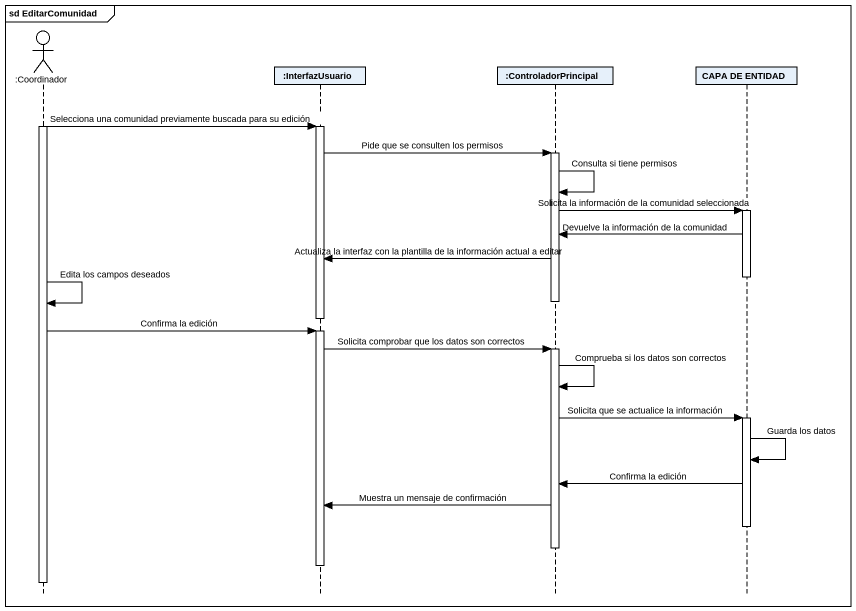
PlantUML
@startuml
mainframe sd EditarComunidad
hide footbox
actor ":Coordinador" as Coordinador
participant ":InterfazUsuario" as InterfazUsuario
participant ":ControladorPrincipal" as ControladorPrincipal
participant "CAPA DE ENTIDAD" as CAPA_DE_ENTIDAD

activate Coordinador
Coordinador -> InterfazUsuario : Selecciona una comunidad previamente buscada para su edición
activate InterfazUsuario
InterfazUsuario -> ControladorPrincipal : Pide que se consulten los permisos
activate ControladorPrincipal
ControladorPrincipal -> ControladorPrincipal : Consulta si tiene permisos
ControladorPrincipal -> CAPA_DE_ENTIDAD : Solicita la información de la comunidad seleccionada
activate CAPA_DE_ENTIDAD
CAPA_DE_ENTIDAD -> ControladorPrincipal : Devuelve la información de la comunidad
ControladorPrincipal -> InterfazUsuario : Actualiza la interfaz con la plantilla de la información actual a editar
deactivate CAPA_DE_ENTIDAD
deactivate ControladorPrincipal
Coordinador -> Coordinador : Edita los campos deseados
deactivate InterfazUsuario
Coordinador -> InterfazUsuario : Confirma la edición
activate InterfazUsuario
InterfazUsuario -> ControladorPrincipal : Solicita comprobar que los datos son correctos
activate ControladorPrincipal
ControladorPrincipal -> ControladorPrincipal : Comprueba si los datos son correctos
ControladorPrincipal -> CAPA_DE_ENTIDAD : Solicita que se actualice la información
activate CAPA_DE_ENTIDAD
CAPA_DE_ENTIDAD -> CAPA_DE_ENTIDAD : Guarda los datos
CAPA_DE_ENTIDAD -> ControladorPrincipal : Confirma la edición
ControladorPrincipal -> InterfazUsuario : Muestra un mensaje de confirmación
deactivate CAPA_DE_ENTIDAD
deactivate ControladorPrincipal
deactivate InterfazUsuario
deactivate Coordinador
@enduml
